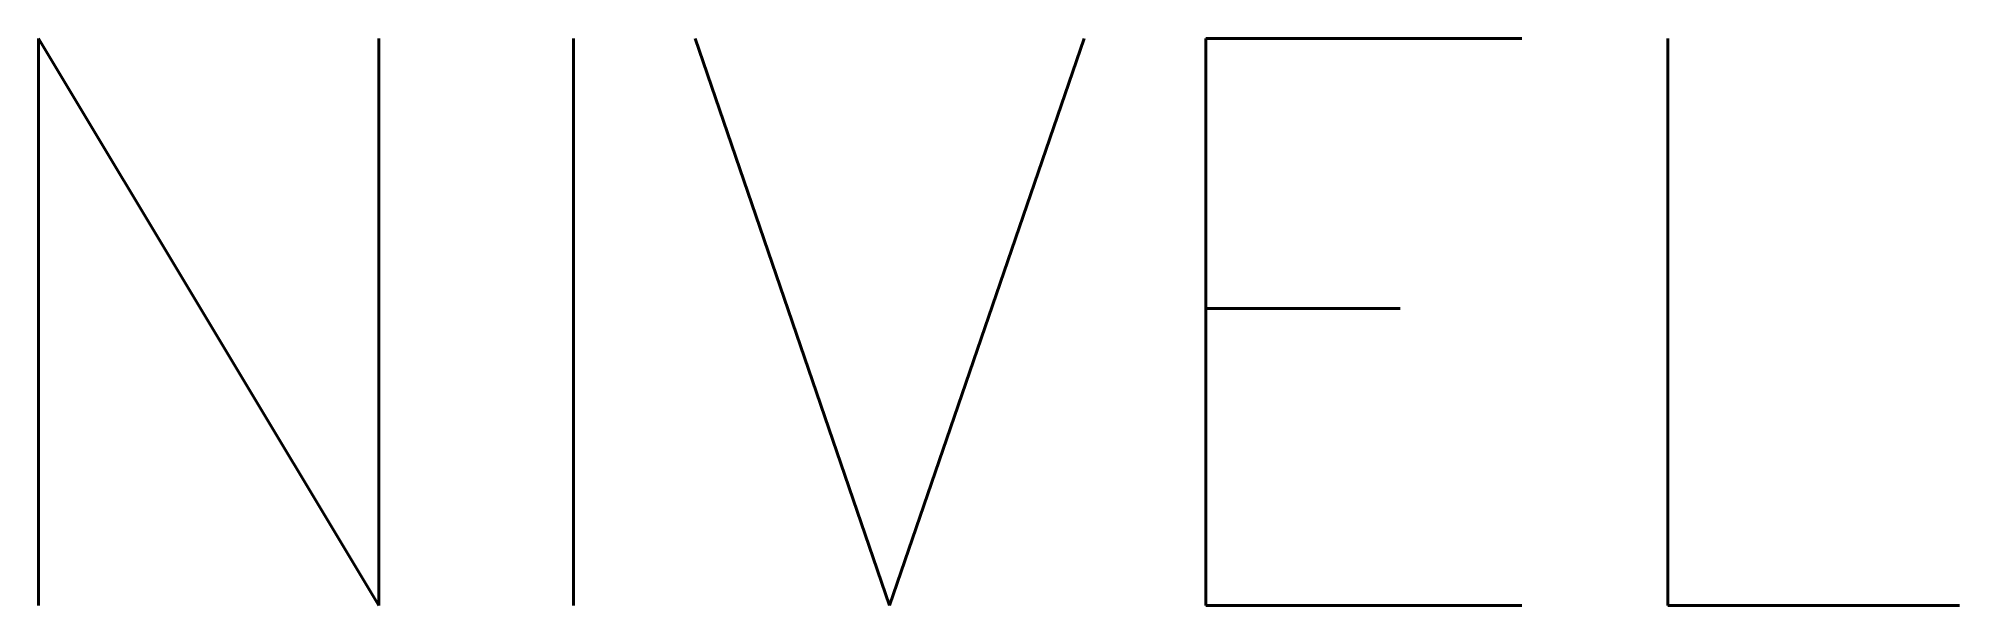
# Model space of a CAD drawing. Extents: x -1.63 to 1.76, y 2 to 3.
import ezdxf
from ezdxf.enums import TextEntityAlignment as Align

# ---------------------------------------------------------------- set-up
doc = ezdxf.new("R2010")
doc.units = 0
doc.header["$MEASUREMENT"] = 0
doc.layers.get('0').update_dxf_attribs({"linetype": 'CONTINUOUS'})
doc.styles.add('ROMANS', font='ROMANS.shx', dxfattribs={"width": 0.75})

msp = doc.modelspace()

# ---------------------------------------------------------------- texts
at = {"style": 'ROMANS'}
msp.add_text('NIVEL', height=1, dxfattribs=at).set_placement((0, 2), align=Align.CENTER)

doc.saveas('drawing.dxf')
